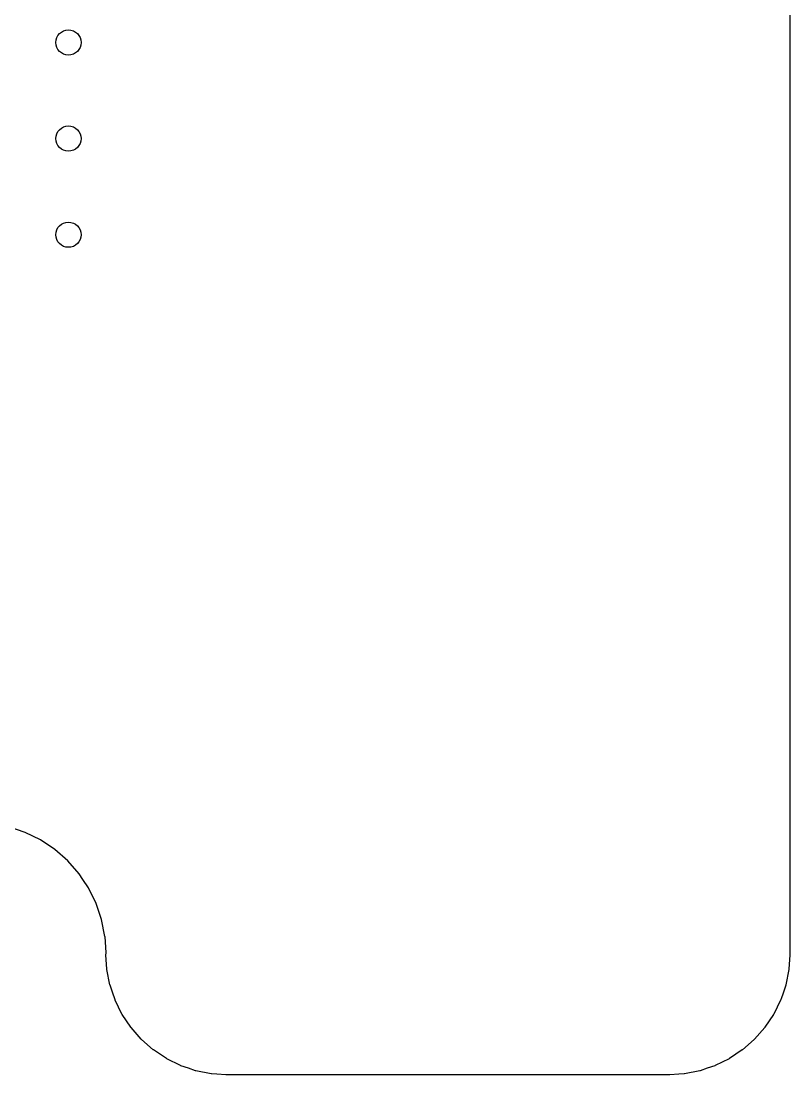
# Model space of a CAD drawing. Extents: x 1.61 to 3.5, y 0.06 to 3.74.
# Drawn here: x 3.021 to 3.501, y 0.062 to 0.72 of the extents above; entities that cross this region are included whole.
import ezdxf

# ---------------------------------------------------------------- set-up
doc = ezdxf.new("R2010")
doc.units = 0
doc.header["$MEASUREMENT"] = 0
doc.layers.add('BLACK', color=7, linetype='CONTINUOUS')

msp = doc.modelspace()

# ---------------------------------------------------------------- linework, layer by layer
at = {"layer": 'BLACK', "linetype": 'CONTINUOUS'}
for p, q in [((3.50096, 2.63702), (3.50096, 0.138572)), ((3.02346, 0.21345), (3.01332, 0.216893)), ((3.02352, 0.213422), (3.02346, 0.21345)), ((3.03301, 0.20874), (3.02352, 0.213422)), ((3.02352, 0.213422), (3.02352, 0.213422)), ((3.03307, 0.208712), (3.03301, 0.20874)), ((3.03301, 0.20874), (3.03301, 0.20874)), ((3.03312, 0.208677), (3.03307, 0.208712)), ((3.04192, 0.202796), (3.03312, 0.208677)), ((3.03312, 0.208677), (3.03312, 0.208677)), ((3.04198, 0.202761), (3.04192, 0.202796)), ((3.05003, 0.195699), (3.04198, 0.202761)), ((3.05709, 0.187645), (3.05003, 0.195699)), ((3.05713, 0.187593), (3.05709, 0.187645)), ((3.05958, 0.18392), (3.05713, 0.187593)), ((3.05713, 0.187593), (3.05713, 0.187593)), ((3.06304, 0.178739), (3.05958, 0.18392)), ((3.06778, 0.169132), (3.06304, 0.178739)), ((3.07122, 0.158989), (3.06778, 0.169132)), ((3.07331, 0.148484), (3.07122, 0.158989)), ((3.07332, 0.148421), (3.07331, 0.148484)), ((3.07399, 0.138211), (3.07332, 0.148421)), ((3.07332, 0.148421), (3.07332, 0.148421)), ((3.07401, 0.137795), (3.07399, 0.138211)), ((3.50096, 0.138572), (3.50091, 0.138202)), ((3.50091, 0.138202), (3.50091, 0.138086)), ((3.07386, 0.137398), (3.07387, 0.13741)), ((3.07389, 0.137078), (3.07386, 0.137398)), ((3.07387, 0.13741), (3.07399, 0.137795)), ((3.07389, 0.137057), (3.07389, 0.137078)), ((3.07389, 0.137034), (3.07389, 0.137057)), ((3.07448, 0.128032), (3.07389, 0.137034)), ((3.07399, 0.137795), (3.07401, 0.137795)), ((3.50091, 0.137034), (3.50032, 0.128032)), ((3.50091, 0.138086), (3.50081, 0.137795)), ((3.50081, 0.137795), (3.50091, 0.137505)), ((3.50091, 0.137199), (3.50089, 0.137199)), ((3.50089, 0.137199), (3.50091, 0.137034)), ((3.50091, 0.137505), (3.50091, 0.137199)), ((3.07451, 0.127781), (3.07448, 0.128032)), ((3.0764, 0.118309), (3.07451, 0.127781)), ((3.50029, 0.127781), (3.49841, 0.118309)), ((3.50032, 0.128032), (3.50029, 0.127781)), ((3.07646, 0.118066), (3.0764, 0.118309)), ((3.07796, 0.11366), (3.07646, 0.118066)), ((3.07957, 0.10892), (3.07796, 0.11366)), ((3.49685, 0.11366), (3.49524, 0.10892)), ((3.49834, 0.118066), (3.49685, 0.11366)), ((3.49841, 0.118309), (3.49834, 0.118066)), ((3.07966, 0.108687), (3.07957, 0.10892)), ((3.08393, 0.100025), (3.07966, 0.108687)), ((3.49514, 0.108687), (3.49087, 0.100025)), ((3.49524, 0.10892), (3.49514, 0.108687)), ((3.08406, 0.099806), (3.08393, 0.100025)), ((3.08943, 0.091776), (3.08406, 0.099806)), ((3.49074, 0.099806), (3.48538, 0.091776)), ((3.49087, 0.100025), (3.49074, 0.099806)), ((3.08958, 0.091576), (3.08943, 0.091776)), ((3.09595, 0.084315), (3.08958, 0.091576)), ((3.48522, 0.091576), (3.47886, 0.084315)), ((3.48538, 0.091776), (3.48522, 0.091576)), ((3.09613, 0.084136), (3.09595, 0.084315)), ((3.10339, 0.077768), (3.09613, 0.084136)), ((3.47868, 0.084136), (3.47142, 0.077768)), ((3.47886, 0.084315), (3.47868, 0.084136)), ((3.10359, 0.077614), (3.10339, 0.077768)), ((3.11162, 0.072249), (3.10359, 0.077614)), ((3.47122, 0.077614), (3.46319, 0.072249)), ((3.47142, 0.077768), (3.47122, 0.077614)), ((3.11184, 0.072123), (3.11162, 0.072249)), ((3.1205, 0.067851), (3.11184, 0.072123)), ((3.12073, 0.067754), (3.1205, 0.067851)), ((3.12547, 0.066146), (3.12073, 0.067754)), ((3.12988, 0.06465), (3.12547, 0.066146)), ((3.44933, 0.066146), (3.44493, 0.06465)), ((3.45407, 0.067754), (3.44933, 0.066146)), ((3.45431, 0.067851), (3.45407, 0.067754)), ((3.46297, 0.072123), (3.45431, 0.067851)), ((3.46319, 0.072249), (3.46297, 0.072123)), ((3.13012, 0.064585), (3.12988, 0.06465)), ((3.13959, 0.0627), (3.13012, 0.064585)), ((3.13984, 0.062668), (3.13959, 0.0627)), ((3.14316, 0.06245), (3.13984, 0.062668)), ((3.14884, 0.062078), (3.14316, 0.06245)), ((3.14901, 0.062098), (3.14884, 0.062078)), ((3.14901, 0.062086), (3.14901, 0.062098)), ((3.14932, 0.062086), (3.14901, 0.062086)), ((3.14961, 0.06218), (3.14932, 0.062086)), ((3.1499, 0.062086), (3.14961, 0.06218)), ((3.15001, 0.062086), (3.1499, 0.062086)), ((3.15038, 0.062028), (3.15001, 0.062086)), ((3.42442, 0.062028), (3.15038, 0.062028)), ((3.42479, 0.062086), (3.42442, 0.062028)), ((3.42491, 0.062086), (3.42479, 0.062086)), ((3.4252, 0.06218), (3.42491, 0.062086)), ((3.42549, 0.062086), (3.4252, 0.06218)), ((3.42579, 0.062086), (3.42549, 0.062086)), ((3.42596, 0.062078), (3.42579, 0.062098)), ((3.42579, 0.062098), (3.42579, 0.062086)), ((3.43165, 0.06245), (3.42596, 0.062078)), ((3.43496, 0.062668), (3.43165, 0.06245)), ((3.43521, 0.0627), (3.43496, 0.062668)), ((3.44468, 0.064585), (3.43521, 0.0627)), ((3.44493, 0.06465), (3.44468, 0.064585))]:
    msp.add_line(p, q, dxfattribs=at)
at = {"layer": 'BLACK'}
for centre in [(3.0505, 0.7065), (3.0505, 0.6465), (3.0505, 0.5865)]:
    msp.add_circle(centre, 0.007874, dxfattribs=at)

doc.saveas('drawing.dxf')
